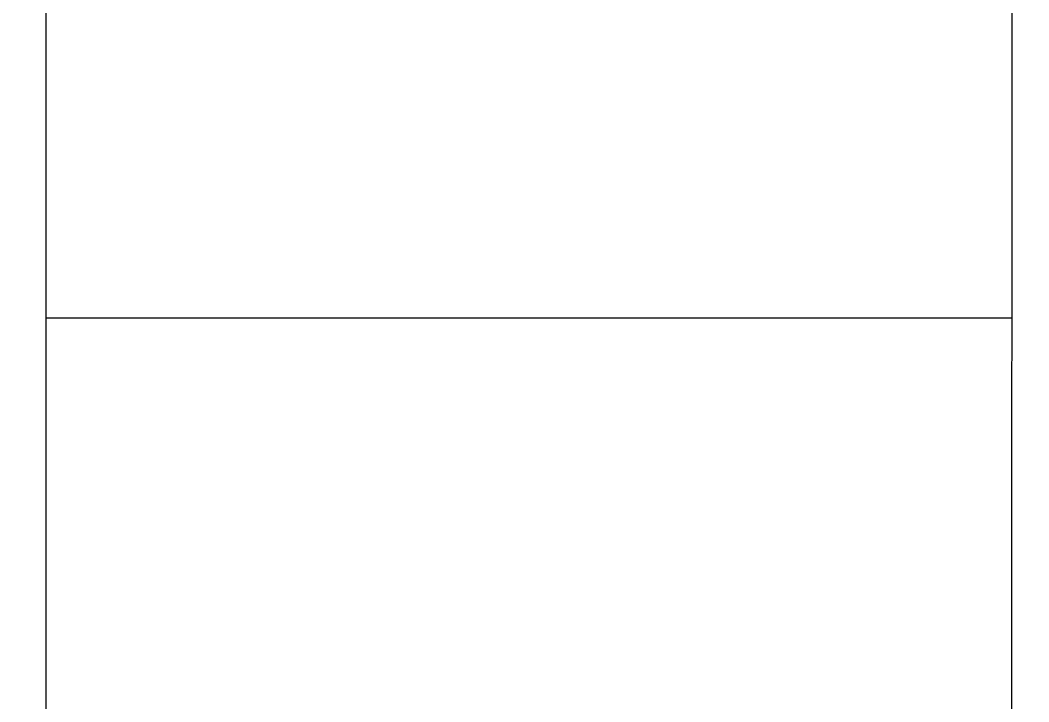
# Model space of a CAD drawing. Header units: inches. Extents: x -12418 to 57169, y -29325 to 19878.
# Drawn here: x 40172.39 to 40192.77, y -3247.72 to -3233.94 of the extents above; entities that cross this region are included whole.
import ezdxf
from ezdxf import colors
from ezdxf.entities.mleader import LeaderData, LeaderLine
from ezdxf.math import Vec2, Vec3

# ---------------------------------------------------------------- set-up
doc = ezdxf.new("R2010")
doc.units = ezdxf.units.IN
doc.header["$LTSCALE"] = 25
doc.header["$MEASUREMENT"] = 0
doc.linetypes.add('DASHDOT', pattern=[25.4, 12.7, -6.35, 0, -6.35])
doc.layers.get('0').update_dxf_attribs({"color": 8})
for name, color, linetype, lineweight in [('00-Ground Floor$0$LOADING', 253, 'Continuous', 5), ('00-Ground Floor$0$NEW Wall', 166, 'Continuous', 5), ('E-LITE-CLNG-CNDT', 6, 'DASHDOT', 35), ('E-LITE-TEXT', 6, 'Continuous', 25)]:
    doc.layers.add(name, color=color, linetype=linetype, lineweight=lineweight)
doc.styles.add('DC_Elc_Romans', font='elc_romans.shx', dxfattribs={"width": 0.7})

# ---------------------------------------------------------------- blocks, each defined once
blk = doc.blocks.new('*X462')
at = {"color": 0}
for p, q in [((5, 3), (5, 3)), ((5, 3), (5, 3)), ((5, 3), (5, 3)), ((5, 3), (5, 3)), ((5, 3), (5, 3)), ((5, 3), (5, 3)), ((5, 3), (5, 3)), ((5, 3), (5, 3)), ((5, 3), (5, 3)), ((5, 3), (5, 3)), ((5, 3), (5, 3)), ((5, 3), (5, 3)), ((5, 3), (5, 3)), ((5, 3), (5, 3)), ((5, 3), (5, 3)), ((5, 3), (5, 3)), ((5, 3), (5, 3)), ((5, 3), (5, 3)), ((5, 3), (5, 3)), ((5, 3), (5, 3)), ((5, 3), (5, 3)), ((5, 3), (5, 3)), ((5, 3), (5, 3)), ((5, 3), (5, 3)), ((5, 3), (5, 3)), ((5, 3), (5, 3)), ((5, 3), (5, 3)), ((5, 3), (5, 3)), ((5, 3), (5, 3)), ((5, 3), (5, 3)), ((5, 3), (5, 3)), ((5, 3), (5, 3)), ((5, 3), (5, 3)), ((5, 3), (5, 3)), ((5, 3), (5, 3)), ((5, 3), (5, 3)), ((5, 3), (5, 3)), ((5, 3), (5, 3)), ((5, 3), (5, 3)), ((5, 3), (5, 3)), ((5, 3), (5, 3)), ((5, 3), (5, 3)), ((5, 3), (5, 3)), ((5, 3), (5, 3)), ((5, 3), (5, 3)), ((5, 3), (5, 3)), ((5, 3), (5, 3)), ((5, 3), (5, 3)), ((5, 3), (5, 3)), ((5, 3), (5, 3)), ((5, 3), (5, 3)), ((5, 3), (5, 3)), ((5, 3), (5, 3)), ((5, 3), (5, 3)), ((5, 3), (5, 3)), ((5, 3), (5, 3)), ((5, 3), (5, 3)), ((5, 3), (5, 3)), ((5, 3), (5, 3)), ((5, 3), (5, 3)), ((5, 3), (5, 3)), ((5, 3), (5, 3)), ((5, 3), (5, 3)), ((5, 3), (5, 3)), ((5, 3), (5, 3)), ((5, 3), (5, 3)), ((6, 3), (5, 3)), ((5, 3), (5, 3)), ((6, 3), (5, 3)), ((5, 3), (5, 3)), ((6, 3), (5, 3)), ((5, 3), (5, 3)), ((6, 3), (5, 3)), ((5, 3), (5, 3)), ((5, 3), (5, 3)), ((5, 3), (5, 3)), ((5, 3), (5, 3)), ((5, 3), (5, 3)), ((5, 3), (5, 3)), ((5, 3), (5, 3)), ((5, 3), (5, 3)), ((5, 3), (5, 3)), ((5, 3), (5, 3)), ((5, 3), (5, 3)), ((5, 3), (5, 3)), ((5, 3), (5, 3)), ((5, 3), (5, 3)), ((5, 3), (5, 3)), ((5, 3), (5, 3)), ((5, 3), (5, 3)), ((5, 3), (5, 3)), ((5, 3), (5, 3)), ((5, 3), (5, 3)), ((5, 3), (5, 3)), ((5, 3), (5, 3)), ((5, 3), (5, 3)), ((6, 3), (6, 3)), ((6, 3), (6, 3)), ((6, 3), (6, 3)), ((6, 3), (6, 3)), ((6, 3), (6, 3)), ((6, 3), (6, 3)), ((6, 3), (6, 3)), ((6, 3), (6, 3)), ((6, 3), (6, 3)), ((6, 3), (6, 3)), ((6, 3), (6, 3)), ((6, 3), (6, 3)), ((6, 3), (6, 3)), ((6, 3), (6, 3)), ((6, 3), (6, 3)), ((6, 3), (6, 3)), ((6, 3), (6, 3)), ((6, 3), (6, 3)), ((6, 3), (6, 3)), ((6, 3), (6, 3)), ((6, 3), (6, 3)), ((6, 3), (6, 3)), ((6, 3), (6, 3)), ((6, 3), (6, 3)), ((6, 3), (6, 3)), ((6, 3), (6, 3)), ((6, 3), (6, 3)), ((6, 3), (6, 3)), ((6, 3), (6, 3)), ((6, 3), (6, 3)), ((6, 3), (6, 3)), ((6, 3), (6, 3)), ((6, 3), (6, 3)), ((6, 3), (6, 3)), ((6, 3), (6, 3)), ((6, 3), (6, 3)), ((6, 3), (6, 3)), ((6, 3), (6, 3)), ((6, 3), (6, 3)), ((6, 3), (6, 3)), ((6, 3), (6, 3)), ((6, 3), (6, 3)), ((6, 3), (6, 3)), ((6, 3), (6, 3)), ((6, 3), (6, 3)), ((6, 3), (6, 3)), ((6, 3), (6, 3)), ((6, 3), (6, 3)), ((6, 3), (6, 3)), ((6, 3), (6, 3)), ((6, 3), (6, 3)), ((6, 3), (6, 3)), ((6, 3), (6, 3)), ((6, 3), (6, 3)), ((6, 3), (6, 3)), ((6, 3), (6, 3)), ((6, 3), (6, 3)), ((6, 3), (6, 3)), ((6, 3), (6, 3)), ((6, 3), (6, 3)), ((6, 3), (6, 3)), ((6, 3), (6, 3)), ((6, 3), (6, 3)), ((6, 3), (6, 3)), ((6, 3), (6, 3)), ((6, 3), (6, 3)), ((6, 3), (6, 3)), ((6, 3), (6, 3)), ((6, 3), (6, 3)), ((6, 3), (6, 3)), ((6, 3), (6, 3)), ((6, 3), (6, 3)), ((6, 3), (6, 3)), ((6, 3), (6, 3)), ((6, 3), (6, 3)), ((6, 3), (6, 3)), ((6, 3), (6, 3)), ((6, 3), (6, 3)), ((6, 3), (6, 3)), ((6, 3), (6, 3)), ((6, 3), (6, 3)), ((6, 3), (6, 3)), ((6, 3), (6, 3)), ((6, 3), (6, 3)), ((6, 3), (6, 3)), ((6, 3), (6, 3)), ((6, 3), (6, 3)), ((6, 3), (6, 3)), ((6, 3), (6, 3)), ((6, 3), (6, 3)), ((6, 3), (6, 3)), ((6, 3), (6, 3)), ((6, 3), (6, 3)), ((6, 3), (6, 3)), ((6, 3), (6, 3)), ((6, 3), (6, 3)), ((6, 3), (6, 3)), ((6, 3), (6, 3)), ((6, 3), (6, 3)), ((6, 3), (6, 3)), ((6, 3), (6, 3)), ((6, 3), (6, 3)), ((6, 3), (6, 3)), ((6, 3), (6, 3)), ((6, 3), (6, 3)), ((6, 3), (6, 3)), ((6, 3), (6, 3)), ((6, 3), (6, 3)), ((6, 3), (6, 3)), ((6, 3), (6, 3)), ((6, 3), (6, 3)), ((6, 3), (6, 3)), ((6, 3), (6, 3)), ((6, 3), (6, 3)), ((6, 3), (6, 3)), ((6, 3), (6, 3)), ((6, 3), (6, 3)), ((6, 3), (6, 3)), ((6, 3), (6, 3)), ((6, 3), (6, 3)), ((6, 3), (6, 3)), ((6, 3), (6, 3)), ((6, 3), (6, 3)), ((6, 3), (6, 3)), ((6, 3), (6, 3)), ((6, 3), (6, 3)), ((6, 3), (6, 3)), ((6, 3), (6, 3)), ((6, 3), (6, 3)), ((6, 3), (6, 3)), ((6, 3), (6, 3)), ((6, 3), (6, 3)), ((6, 3), (6, 3)), ((6, 3), (6, 3)), ((6, 3), (6, 3)), ((6, 3), (6, 3)), ((6, 3), (6, 3)), ((6, 3), (6, 3)), ((6, 3), (6, 3)), ((6, 3), (6, 3)), ((6, 3), (6, 3)), ((6, 3), (6, 3)), ((6, 3), (6, 3)), ((6, 3), (6, 3)), ((6, 3), (6, 3)), ((6, 3), (6, 3)), ((6, 3), (6, 3)), ((6, 3), (6, 3)), ((6, 3), (6, 3)), ((6, 3), (6, 3)), ((6, 3), (6, 3)), ((6, 3), (6, 3)), ((6, 3), (6, 3)), ((6, 3), (6, 3)), ((6, 3), (6, 3)), ((6, 3), (6, 3)), ((6, 3), (6, 3)), ((6, 3), (6, 3)), ((6, 3), (6, 3)), ((6, 3), (6, 3)), ((6, 3), (6, 3)), ((6, 3), (6, 3)), ((6, 3), (6, 3)), ((6, 3), (6, 3)), ((6, 3), (6, 3)), ((6, 3), (6, 3)), ((6, 3), (6, 3)), ((6, 3), (6, 3)), ((6, 3), (6, 3)), ((6, 3), (6, 3)), ((6, 3), (6, 3)), ((6, 3), (6, 3)), ((6, 3), (6, 3)), ((6, 3), (6, 3)), ((6, 3), (6, 3)), ((6, 3), (6, 3)), ((6, 3), (6, 3)), ((6, 3), (6, 3)), ((6, 3), (6, 3)), ((6, 3), (6, 3)), ((6, 3), (6, 3)), ((6, 3), (6, 3)), ((6, 3), (6, 3)), ((6, 3), (6, 3)), ((6, 3), (6, 3)), ((6, 3), (6, 3)), ((6, 3), (6, 3)), ((6, 3), (6, 3)), ((6, 3), (6, 3)), ((6, 3), (6, 3)), ((6, 3), (6, 3)), ((6, 3), (6, 3)), ((6, 3), (6, 3)), ((6, 3), (6, 3)), ((6, 3), (6, 3)), ((6, 3), (6, 3)), ((6, 3), (6, 3)), ((6, 3), (6, 3)), ((6, 3), (6, 3)), ((6, 3), (6, 3)), ((6, 3), (6, 3)), ((6, 3), (6, 3)), ((6, 3), (6, 3)), ((6, 3), (6, 3)), ((6, 3), (5, 3)), ((6, 3), (5, 3)), ((6, 3), (5, 3)), ((6, 3), (5, 3)), ((6, 3), (5, 3)), ((6, 3), (6, 3)), ((6, 3), (6, 3)), ((6, 3), (6, 3)), ((6, 3), (6, 3)), ((6, 3), (6, 3)), ((6, 3), (6, 3)), ((6, 3), (6, 3)), ((6, 3), (6, 3)), ((6, 3), (6, 3)), ((6, 3), (6, 3)), ((6, 3), (6, 3)), ((6, 3), (6, 3)), ((6, 3), (6, 3)), ((6, 3), (6, 3)), ((6, 3), (6, 3)), ((6, 3), (6, 3)), ((6, 3), (6, 3)), ((6, 3), (6, 3)), ((6, 3), (6, 3)), ((6, 3), (6, 3)), ((6, 3), (6, 3)), ((6, 3), (6, 3)), ((6, 3), (6, 3)), ((6, 3), (6, 3)), ((6, 3), (6, 3)), ((6, 3), (6, 3)), ((6, 3), (6, 3)), ((6, 3), (6, 3)), ((6, 3), (6, 3)), ((6, 3), (6, 3)), ((6, 3), (6, 3)), ((6, 3), (6, 3)), ((6, 3), (6, 3)), ((6, 3), (6, 3)), ((6, 3), (6, 3)), ((6, 3), (6, 3)), ((6, 3), (6, 3)), ((6, 3), (6, 3)), ((6, 3), (6, 3)), ((6, 3), (6, 3)), ((6, 3), (6, 3)), ((6, 3), (6, 3)), ((6, 3), (6, 3)), ((6, 3), (6, 3)), ((6, 3), (6, 3)), ((6, 3), (6, 3)), ((6, 3), (6, 3)), ((6, 3), (6, 3)), ((6, 3), (6, 3)), ((6, 3), (6, 3)), ((6, 3), (6, 3)), ((6, 3), (6, 3)), ((6, 3), (6, 3)), ((6, 3), (6, 3)), ((6, 3), (6, 3)), ((6, 3), (6, 3)), ((6, 3), (6, 3)), ((6, 3), (6, 3)), ((6, 3), (6, 3)), ((6, 3), (6, 3)), ((6, 3), (6, 3)), ((6, 3), (6, 3)), ((6, 3), (6, 3)), ((6, 3), (6, 3)), ((6, 3), (6, 3)), ((6, 3), (6, 3)), ((6, 3), (6, 3)), ((6, 3), (6, 3)), ((6, 3), (6, 3)), ((6, 3), (6, 3)), ((6, 3), (6, 3)), ((6, 3), (6, 3)), ((6, 3), (6, 3)), ((6, 3), (6, 3)), ((6, 3), (6, 3)), ((6, 3), (6, 3)), ((6, 3), (6, 3)), ((6, 3), (6, 3)), ((6, 3), (6, 3)), ((6, 3), (6, 3)), ((6, 3), (6, 3)), ((6, 3), (6, 3)), ((6, 3), (6, 3)), ((6, 3), (6, 3)), ((6, 3), (6, 3)), ((6, 3), (6, 3)), ((6, 3), (6, 3)), ((6, 3), (6, 3)), ((6, 3), (6, 3)), ((6, 3), (6, 3)), ((6, 3), (6, 3)), ((6, 3), (6, 3)), ((6, 3), (6, 3)), ((6, 3), (6, 3)), ((6, 3), (6, 3)), ((6, 3), (6, 3)), ((6, 3), (6, 3)), ((6, 3), (6, 3)), ((6, 3), (6, 3)), ((6, 3), (6, 3)), ((6, 3), (6, 3)), ((6, 3), (6, 3)), ((6, 3), (6, 3)), ((6, 3), (6, 3)), ((6, 3), (6, 3)), ((6, 3), (6, 3)), ((6, 3), (6, 3)), ((6, 3), (6, 3)), ((6, 3), (6, 3)), ((6, 3), (6, 3)), ((6, 3), (6, 3)), ((6, 3), (6, 3)), ((6, 3), (6, 3)), ((6, 3), (6, 3)), ((6, 3), (6, 3)), ((6, 3), (6, 3)), ((6, 3), (6, 3)), ((6, 3), (6, 3)), ((6, 3), (6, 3)), ((6, 3), (6, 3)), ((6, 3), (6, 3)), ((6, 3), (6, 3)), ((6, 3), (6, 3)), ((6, 3), (6, 3)), ((6, 3), (6, 3)), ((6, 3), (6, 3)), ((6, 3), (6, 3)), ((6, 3), (6, 3)), ((6, 3), (6, 3)), ((6, 3), (6, 3)), ((6, 3), (6, 3)), ((6, 3), (6, 3)), ((6, 3), (6, 3)), ((6, 3), (6, 3)), ((6, 3), (6, 3)), ((6, 3), (6, 3)), ((6, 3), (6, 3)), ((6, 3), (6, 3)), ((6, 3), (6, 3)), ((6, 3), (6, 3)), ((6, 3), (6, 3)), ((6, 3), (6, 3)), ((6, 3), (6, 3)), ((6, 3), (6, 3)), ((6, 3), (6, 3)), ((6, 3), (6, 3)), ((6, 3), (6, 3)), ((6, 3), (6, 3)), ((6, 3), (6, 3)), ((6, 3), (6, 3)), ((6, 3), (6, 3)), ((6, 3), (6, 3)), ((6, 3), (6, 3)), ((6, 3), (6, 3)), ((6, 3), (6, 3)), ((6, 3), (6, 3)), ((6, 3), (6, 3)), ((6, 3), (6, 3)), ((6, 3), (6, 3)), ((6, 3), (6, 3)), ((6, 3), (6, 3)), ((6, 3), (6, 3)), ((6, 3), (6, 3)), ((6, 3), (6, 3)), ((6, 3), (6, 3)), ((6, 3), (6, 3)), ((6, 3), (6, 3)), ((6, 3), (6, 3)), ((6, 3), (6, 3)), ((6, 3), (6, 3)), ((6, 3), (6, 3)), ((6, 3), (6, 3)), ((6, 3), (6, 3)), ((6, 3), (6, 3)), ((6, 3), (6, 3)), ((6, 3), (6, 3)), ((6, 3), (6, 3)), ((6, 3), (6, 3)), ((6, 3), (6, 3)), ((6, 3), (6, 3)), ((6, 3), (6, 3)), ((6, 3), (6, 3)), ((6, 3), (6, 3)), ((6, 3), (6, 3)), ((6, 3), (6, 3)), ((6, 3), (6, 3)), ((6, 3), (6, 3)), ((6, 3), (6, 3)), ((6, 3), (6, 3)), ((6, 3), (6, 3)), ((6, 3), (6, 3)), ((6, 3), (6, 3)), ((6, 3), (6, 3)), ((6, 3), (6, 3)), ((6, 3), (6, 3)), ((6, 3), (6, 3)), ((6, 3), (6, 3)), ((6, 3), (6, 3)), ((6, 3), (6, 3)), ((6, 3), (6, 3)), ((6, 3), (6, 3)), ((6, 3), (6, 3)), ((6, 3), (6, 3)), ((6, 3), (6, 3)), ((6, 3), (6, 3)), ((6, 3), (6, 3)), ((6, 3), (6, 3)), ((6, 3), (6, 3)), ((6, 3), (6, 3)), ((6, 3), (6, 3)), ((6, 3), (6, 3)), ((6, 3), (6, 3)), ((6, 3), (6, 3)), ((6, 3), (6, 3)), ((6, 3), (6, 3)), ((6, 3), (6, 3)), ((6, 3), (6, 3)), ((6, 3), (6, 3)), ((6, 3), (6, 3)), ((6, 3), (6, 3)), ((6, 3), (6, 3)), ((6, 3), (6, 3)), ((6, 3), (6, 3)), ((6, 3), (6, 3)), ((6, 3), (6, 3)), ((6, 3), (6, 3)), ((6, 3), (6, 3)), ((6, 3), (6, 3)), ((6, 3), (6, 3)), ((6, 3), (6, 3)), ((6, 3), (6, 3)), ((6, 3), (6, 3)), ((6, 3), (6, 3)), ((6, 3), (6, 3)), ((6, 3), (6, 3)), ((6, 3), (6, 3)), ((6, 3), (6, 3)), ((6, 3), (6, 3)), ((6, 3), (6, 3)), ((6, 3), (6, 3)), ((6, 3), (6, 3)), ((6, 3), (6, 3)), ((6, 3), (6, 3)), ((6, 3), (6, 3)), ((6, 3), (6, 3)), ((6, 3), (6, 3)), ((6, 3), (6, 3)), ((6, 3), (6, 3)), ((6, 3), (6, 3)), ((6, 3), (6, 3)), ((6, 3), (6, 3)), ((6, 3), (6, 3)), ((6, 3), (6, 3)), ((6, 3), (6, 3)), ((6, 3), (6, 3)), ((6, 3), (6, 3)), ((6, 3), (6, 3)), ((6, 3), (6, 3)), ((6, 3), (6, 3)), ((6, 3), (6, 3)), ((6, 3), (6, 3)), ((6, 3), (6, 3)), ((6, 3), (6, 3)), ((6, 3), (6, 3)), ((6, 3), (6, 3)), ((6, 3), (6, 3)), ((6, 3), (6, 3)), ((6, 3), (6, 3)), ((6, 3), (6, 3)), ((6, 3), (6, 3)), ((6, 3), (6, 3)), ((6, 3), (6, 3)), ((6, 3), (6, 3)), ((6, 3), (6, 3)), ((6, 3), (6, 3)), ((6, 3), (6, 3)), ((6, 3), (6, 3)), ((6, 3), (6, 3)), ((6, 3), (6, 3)), ((6, 3), (6, 3)), ((6, 3), (6, 3)), ((6, 3), (6, 3)), ((6, 3), (6, 3)), ((6, 3), (6, 3)), ((6, 3), (6, 3)), ((6, 3), (6, 3)), ((6, 3), (6, 3)), ((6, 3), (6, 3)), ((6, 3), (6, 3)), ((6, 3), (6, 3)), ((6, 3), (6, 3)), ((6, 3), (6, 3)), ((6, 3), (6, 3)), ((6, 3), (6, 3)), ((6, 3), (6, 3)), ((6, 3), (6, 3)), ((6, 3), (6, 3)), ((6, 3), (6, 3)), ((6, 3), (6, 3)), ((6, 3), (6, 3)), ((6, 3), (6, 3)), ((6, 3), (6, 3)), ((6, 3), (6, 3)), ((6, 3), (6, 3)), ((6, 3), (6, 3)), ((6, 3), (6, 3)), ((6, 3), (6, 3)), ((6, 3), (6, 3)), ((6, 3), (6, 3)), ((6, 3), (6, 3)), ((6, 3), (6, 3)), ((6, 3), (6, 3)), ((6, 3), (6, 3)), ((6, 3), (6, 3)), ((6, 3), (6, 3)), ((6, 3), (6, 3)), ((6, 3), (6, 3))]:
    blk.add_line(p, q, dxfattribs=at)
blk = doc.blocks.new('*X463')
at = {"color": 0}
for p, q in [((13, 1), (13, 1)), ((13, 1), (13, 1)), ((13, 1), (13, 1)), ((13, 1), (13, 1)), ((13, 1), (13, 1)), ((13, 1), (13, 1)), ((13, 1), (13, 1)), ((13, 1), (13, 1)), ((13, 1), (13, 1)), ((13, 1), (13, 1)), ((13, 1), (13, 1)), ((13, 1), (13, 1)), ((13, 1), (13, 1)), ((13, 1), (13, 1)), ((13, 1), (13, 1)), ((13, 1), (14, 1)), ((13, 1), (14, 1)), ((13, 1), (14, 1)), ((13, 1), (13, 1)), ((13, 1), (13, 1)), ((13, 1), (13, 1)), ((13, 1), (13, 1)), ((13, 1), (13, 1)), ((13, 1), (13, 1)), ((13, 1), (13, 1)), ((13, 1), (13, 1)), ((13, 1), (13, 1)), ((13, 1), (13, 1)), ((13, 1), (13, 1)), ((13, 1), (13, 1)), ((13, 1), (13, 1)), ((13, 1), (13, 1)), ((13, 1), (13, 1)), ((13, 1), (13, 1)), ((13, 1), (13, 1)), ((13, 1), (13, 1)), ((13, 1), (13, 1)), ((13, 1), (13, 1)), ((13, 1), (13, 1)), ((13, 1), (13, 1)), ((13, 1), (13, 1)), ((13, 1), (13, 1)), ((13, 1), (13, 1)), ((13, 1), (13, 1)), ((13, 1), (13, 1)), ((13, 1), (13, 1)), ((13, 1), (13, 1)), ((13, 1), (13, 1)), ((13, 1), (13, 1)), ((13, 1), (13, 1)), ((13, 1), (13, 1)), ((13, 1), (13, 1)), ((13, 1), (13, 1)), ((13, 1), (13, 1)), ((13, 1), (13, 1)), ((13, 1), (13, 1)), ((13, 1), (13, 1)), ((13, 1), (13, 1)), ((13, 1), (13, 1)), ((13, 1), (13, 1)), ((13, 1), (13, 1)), ((13, 1), (13, 1)), ((13, 1), (13, 1)), ((13, 1), (13, 1)), ((13, 1), (13, 1)), ((13, 1), (13, 1)), ((13, 1), (13, 1)), ((13, 1), (13, 1)), ((13, 1), (13, 1)), ((13, 1), (13, 1)), ((13, 1), (13, 1)), ((13, 1), (13, 1)), ((13, 1), (13, 1)), ((13, 1), (13, 1)), ((13, 1), (13, 1)), ((13, 1), (13, 1)), ((13, 1), (13, 1)), ((13, 1), (13, 1)), ((13, 1), (13, 1)), ((13, 1), (13, 1)), ((13, 1), (13, 1)), ((13, 1), (13, 1)), ((13, 1), (13, 1)), ((13, 1), (13, 1)), ((13, 1), (13, 1)), ((13, 1), (13, 1)), ((13, 1), (13, 1)), ((13, 1), (13, 1)), ((13, 1), (13, 1)), ((13, 1), (13, 1)), ((13, 1), (13, 1)), ((13, 1), (13, 1)), ((13, 1), (13, 1)), ((13, 1), (13, 1)), ((13, 1), (13, 1)), ((13, 1), (13, 1)), ((13, 1), (13, 1)), ((13, 1), (13, 1)), ((13, 1), (13, 1)), ((13, 1), (13, 1)), ((13, 1), (13, 1)), ((13, 1), (13, 1)), ((13, 1), (13, 1)), ((13, 1), (13, 1)), ((13, 1), (13, 1)), ((13, 1), (13, 1)), ((13, 1), (13, 1)), ((13, 1), (13, 1)), ((13, 1), (13, 1)), ((13, 1), (13, 1)), ((13, 1), (13, 1)), ((13, 1), (13, 1)), ((13, 1), (13, 1)), ((13, 1), (13, 1)), ((13, 1), (13, 1)), ((13, 1), (13, 1)), ((13, 1), (13, 1)), ((13, 1), (13, 1)), ((13, 1), (13, 1)), ((13, 1), (13, 1)), ((13, 1), (13, 1)), ((13, 1), (13, 1)), ((13, 1), (13, 1)), ((13, 1), (14, 1)), ((13, 0), (13, 0)), ((13, 0), (13, 0)), ((13, 0), (13, 0)), ((13, 0), (13, 0)), ((13, 0), (13, 0)), ((13, 0), (13, 0)), ((13, 0), (13, 0)), ((13, 0), (13, 0)), ((13, 0), (13, 0)), ((13, 0), (13, 0)), ((13, 0), (13, 0)), ((13, 0), (13, 0)), ((13, 0), (13, 0)), ((13, 0), (13, 0)), ((13, 0), (13, 0)), ((13, 0), (13, 0)), ((13, 0), (13, 0)), ((13, 0), (13, 0)), ((13, 0), (13, 0)), ((13, 0), (13, 0)), ((13, 0), (13, 0)), ((13, 0), (13, 0)), ((13, 0), (13, 0)), ((13, 0), (13, 0)), ((13, 0), (13, 0)), ((13, 0), (13, 0)), ((13, 0), (13, 0)), ((13, 0), (13, 0)), ((13, 0), (13, 0)), ((13, 0), (13, 0)), ((13, 0), (13, 0)), ((13, 0), (13, 0)), ((13, 0), (13, 0)), ((13, 0), (13, 0)), ((13, 0), (13, 0)), ((13, 0), (13, 0)), ((13, 0), (13, 0)), ((13, 0), (13, 0)), ((13, 0), (13, 0)), ((13, 0), (13, 0)), ((13, 0), (13, 0)), ((13, 0), (13, 0)), ((13, 0), (13, 0)), ((13, 0), (13, 0)), ((13, 0), (13, 0)), ((13, 0), (13, 0)), ((13, 0), (13, 0)), ((13, 0), (13, 0)), ((13, 0), (14, 0)), ((13, 0), (14, 0)), ((13, 0), (13, 0)), ((13, 0), (14, 0)), ((14, 1), (14, 1)), ((14, 1), (14, 1)), ((14, 1), (14, 1)), ((14, 1), (14, 1)), ((14, 1), (14, 1)), ((14, 1), (14, 1)), ((14, 1), (14, 1)), ((14, 1), (14, 1)), ((14, 1), (14, 1)), ((14, 1), (14, 1)), ((14, 1), (14, 1)), ((14, 1), (14, 1)), ((14, 1), (14, 1)), ((14, 1), (14, 1)), ((14, 1), (14, 1)), ((14, 1), (14, 1)), ((14, 1), (14, 1)), ((14, 1), (14, 1)), ((14, 1), (14, 1)), ((14, 1), (14, 1)), ((14, 1), (14, 1)), ((14, 1), (14, 1)), ((14, 1), (14, 1)), ((14, 1), (14, 1)), ((14, 1), (14, 1)), ((14, 1), (14, 1)), ((14, 1), (14, 1)), ((14, 1), (14, 1)), ((14, 1), (14, 1)), ((14, 1), (14, 1)), ((14, 1), (14, 1)), ((14, 1), (14, 1)), ((14, 1), (14, 1)), ((14, 1), (14, 1)), ((14, 1), (14, 1)), ((14, 1), (14, 1)), ((14, 1), (14, 1)), ((14, 1), (14, 1)), ((14, 1), (14, 1)), ((14, 1), (14, 1)), ((14, 1), (14, 1)), ((14, 1), (14, 1)), ((14, 1), (14, 1)), ((14, 1), (14, 1)), ((14, 1), (14, 1)), ((14, 1), (14, 1)), ((14, 1), (14, 1)), ((14, 1), (14, 1)), ((14, 1), (14, 1)), ((14, 1), (14, 1)), ((14, 1), (14, 1)), ((14, 1), (14, 1)), ((14, 1), (14, 1)), ((14, 1), (14, 1)), ((14, 1), (14, 1)), ((14, 1), (14, 1)), ((14, 1), (14, 1)), ((14, 1), (14, 1)), ((14, 1), (14, 1)), ((14, 1), (14, 1)), ((14, 1), (14, 1)), ((14, 1), (14, 1)), ((14, 1), (14, 1)), ((14, 1), (14, 1)), ((14, 1), (14, 1)), ((14, 1), (14, 1)), ((14, 1), (14, 1)), ((14, 1), (14, 1)), ((14, 1), (14, 1)), ((14, 1), (14, 1)), ((14, 1), (14, 1)), ((14, 1), (14, 1)), ((14, 1), (14, 1)), ((14, 1), (14, 1)), ((14, 1), (14, 1)), ((14, 1), (14, 1)), ((14, 1), (14, 1)), ((14, 1), (14, 1)), ((14, 1), (14, 1)), ((14, 1), (14, 1)), ((14, 1), (14, 1)), ((14, 1), (14, 1)), ((14, 1), (14, 1)), ((14, 1), (14, 1)), ((14, 1), (14, 1)), ((14, 1), (14, 1)), ((14, 1), (14, 1)), ((14, 1), (14, 1)), ((14, 1), (14, 1)), ((14, 1), (14, 1)), ((14, 1), (14, 1)), ((14, 1), (14, 1)), ((14, 1), (14, 1)), ((14, 1), (14, 1)), ((14, 0), (14, 0)), ((14, 0), (14, 0)), ((14, 0), (14, 0)), ((14, 0), (14, 0)), ((14, 0), (14, 0)), ((14, 0), (14, 0)), ((14, 0), (14, 0)), ((14, 0), (14, 0)), ((14, 0), (14, 0)), ((14, 0), (14, 0)), ((14, 0), (14, 0)), ((14, 0), (14, 0)), ((14, 0), (14, 0)), ((14, 0), (14, 0)), ((14, 0), (14, 0)), ((14, 0), (14, 0)), ((14, 0), (14, 0)), ((14, 0), (14, 0)), ((14, 0), (14, 0)), ((14, 0), (14, 0)), ((14, 0), (14, 0)), ((14, 0), (14, 0)), ((14, 0), (14, 0)), ((14, 0), (14, 0)), ((14, 0), (14, 0)), ((14, 0), (14, 0)), ((14, 0), (14, 0)), ((14, 0), (14, 0)), ((14, 0), (14, 0)), ((14, 0), (14, 0)), ((14, 0), (14, 0)), ((14, 0), (14, 0)), ((14, 0), (14, 0)), ((14, 0), (14, 0)), ((14, 0), (14, 0)), ((14, 0), (14, 0)), ((14, 0), (14, 0)), ((14, 0), (14, 0)), ((14, 0), (14, 0)), ((14, 0), (14, 0)), ((14, 0), (14, 0)), ((14, 0), (14, 0)), ((14, 0), (14, 0)), ((14, 0), (14, 0)), ((14, 0), (14, 0)), ((14, 0), (14, 0)), ((14, 0), (14, 0)), ((14, 0), (14, 0)), ((13, 0), (13, 0)), ((13, 0), (14, 0)), ((13, 0), (13, 0)), ((13, 0), (14, 0)), ((13, 0), (13, 0)), ((13, 0), (14, 0)), ((13, 0), (13, 0)), ((13, 0), (13, 0)), ((13, 0), (13, 0)), ((13, 0), (13, 0)), ((13, 0), (14, 0)), ((13, 0), (13, 0)), ((13, 0), (14, 0)), ((13, 0), (13, 0)), ((13, 0), (14, 0)), ((13, 0), (13, 0)), ((13, 0), (14, 0)), ((13, 0), (13, 0)), ((13, 0), (14, 0)), ((13, 0), (13, 0)), ((13, 0), (14, 0)), ((13, 0), (13, 0)), ((13, 0), (14, 0)), ((13, 0), (13, 0)), ((13, 0), (13, 0)), ((13, 0), (13, 0)), ((13, 0), (14, 0)), ((13, 0), (13, 0)), ((13, 0), (14, 0)), ((13, 0), (13, 0)), ((13, 0), (14, 0)), ((13, 0), (13, 0)), ((13, 0), (14, 0)), ((13, 0), (13, 0)), ((13, 0), (13, 0)), ((13, 0), (13, 0)), ((13, 0), (13, 0)), ((13, 0), (13, 0)), ((13, 0), (13, 0)), ((13, 0), (13, 0)), ((13, 0), (13, 0)), ((13, 0), (13, 0)), ((13, 0), (13, 0)), ((13, 0), (13, 0)), ((13, 0), (13, 0)), ((13, 0), (13, 0)), ((13, 0), (13, 0)), ((13, 0), (13, 0)), ((13, 0), (13, 0)), ((13, 0), (13, 0)), ((13, 0), (13, 0)), ((13, 0), (13, 0)), ((13, 0), (13, 0)), ((13, 0), (13, 0)), ((13, 0), (13, 0)), ((13, 0), (13, 0)), ((13, 0), (13, 0)), ((13, 0), (13, 0)), ((13, 0), (13, 0)), ((13, 0), (13, 0)), ((13, 0), (13, 0)), ((13, 0), (13, 0)), ((13, 0), (13, 0)), ((13, 0), (13, 0)), ((13, -1), (13, -1)), ((13, -1), (13, -1)), ((13, -1), (13, -1)), ((13, -1), (13, -1)), ((13, -1), (13, -1)), ((13, -1), (14, -1)), ((13, -1), (13, -1)), ((14, 0), (14, 0)), ((14, 0), (14, 0)), ((14, 0), (14, 0)), ((14, 0), (14, 0)), ((14, 0), (14, 0)), ((14, 0), (14, 0)), ((14, 0), (14, 0)), ((14, 0), (14, 0)), ((14, 0), (14, 0)), ((14, 0), (14, 0)), ((14, 0), (14, 0)), ((14, 0), (14, 0)), ((14, 0), (14, 0)), ((14, 0), (14, 0)), ((14, 0), (14, 0)), ((13, 0), (14, 0)), ((14, 0), (14, 0)), ((14, 0), (14, 0)), ((14, 0), (14, 0)), ((14, 0), (14, 0)), ((14, 0), (14, 0)), ((14, 0), (14, 0)), ((14, 0), (14, 0)), ((14, 0), (14, 0)), ((14, 0), (14, 0)), ((14, 0), (14, 0)), ((14, 0), (14, 0)), ((14, 0), (14, 0)), ((14, 0), (14, 0)), ((14, 0), (14, 0)), ((14, 0), (14, 0)), ((14, 0), (14, 0)), ((14, 0), (14, 0)), ((14, 0), (14, 0)), ((14, 0), (14, 0)), ((14, 0), (14, 0)), ((14, 0), (14, 0)), ((14, 0), (14, 0)), ((14, 0), (14, 0)), ((14, 0), (14, 0)), ((14, 0), (14, 0)), ((14, 0), (14, 0)), ((14, 0), (14, 0)), ((14, 0), (14, 0)), ((14, 0), (14, 0)), ((14, 0), (14, 0)), ((14, 0), (14, 0)), ((14, 0), (14, 0)), ((14, 0), (14, 0)), ((14, 0), (14, 0)), ((14, -1), (14, -1)), ((14, -1), (14, -1)), ((14, -1), (14, -1)), ((14, -1), (14, -1)), ((14, -1), (14, -1))]:
    blk.add_line(p, q, dxfattribs=at)
blk = doc.blocks.new('00-Ground Floor$0$GF21018-P')
at = {"color": 0}
for p, q in [((0.220494, 0.475631), (0.220494, 0.067498)), ((0.240011, 0.322592), (0.240011, 0.140001)), ((0.220494, 0.293723), (0.240011, 0.293723))]:
    blk.add_line(p, q, dxfattribs=at)
for points in [[(0.240011, 0.293723), (0.240011, 0.293723), (0.240011, 0.293723), (0.240011, 0.293723), (0.240011, 0.293723), (0.240011, 0.293723), (0.240011, 0.293723), (0.240011, 0.293723), (0.240011, 0.293723), (0.240011, 0.293723), (0.240011, 0.293723), (0.240011, 0.293723), (0.240011, 0.293723), (0.240011, 0.293723), (0.240011, 0.293723), (0.240011, 0.293723), (0.240011, 0.293723), (0.240011, 0.293723), (0.240011, 0.293723), (0.240011, 0.293723), (0.240011, 0.293723), (0.240011, 0.293723), (0.240011, 0.293723), (0.240011, 0.293723), (0.240011, 0.293723), (0.240011, 0.293723), (0.240011, 0.293723), (0.240011, 0.293723), (0.240011, 0.293723), (0.240011, 0.293723), (0.240011, 0.293723), (0.240011, 0.293723), (0.240011, 0.293723), (0.240011, 0.293723), (0.240011, 0.293723), (0.240011, 0.293723), (0.240011, 0.293723), (0.240011, 0.293723), (0.240011, 0.293723), (0.240011, 0.293723), (0.240011, 0.293723), (0.240011, 0.293723), (0.240011, 0.293723), (0.240011, 0.293723), (0.240011, 0.293723), (0.240011, 0.293723), (0.240011, 0.293723), (0.240011, 0.293723), (0.240011, 0.293723), (0.240011, 0.293723), (0.240011, 0.293723), (0.240011, 0.293723), (0.240011, 0.293723), (0.240011, 0.293723), (0.240011, 0.293723), (0.240011, 0.293723), (0.240011, 0.293723), (0.240011, 0.293723), (0.240011, 0.293723), (0.240011, 0.293723), (0.240011, 0.293723), (0.240011, 0.293723), (0.240011, 0.293723), (0.240011, 0.293723), (0.240011, 0.293723), (0.240011, 0.293723), (0.240011, 0.293723), (0.240011, 0.293723), (0.240011, 0.293723), (0.240011, 0.293723), (0.240011, 0.293723), (0.240011, 0.293723), (0.240011, 0.293723), (0.240011, 0.293723), (0.240011, 0.293723), (0.240011, 0.293723), (0.240011, 0.293723), (0.240011, 0.293723), (0.240011, 0.293723), (0.240011, 0.293723), (0.240011, 0.293723), (0.240011, 0.293723), (0.240011, 0.293723), (0.240011, 0.293723), (0.240011, 0.293723), (0.240011, 0.293723), (0.240011, 0.293723), (0.240011, 0.293723), (0.240011, 0.293723), (0.240011, 0.293723), (0.240011, 0.293723), (0.240011, 0.293723), (0.240011, 0.293723), (0.240011, 0.293723), (0.240011, 0.293723), (0.240011, 0.293723), (0.240011, 0.293723), (0.240011, 0.293723), (0.240011, 0.293723), (0.240011, 0.293723), (0.240011, 0.293723), (0.240011, 0.293723), (0.240011, 0.293723), (0.240011, 0.293723), (0.240011, 0.293723), (0.240011, 0.293723), (0.240011, 0.293723), (0.240011, 0.293723), (0.240011, 0.293723), (0.240011, 0.293723), (0.240011, 0.293723), (0.240011, 0.293723), (0.240011, 0.293723), (0.240011, 0.293723), (0.240011, 0.293723), (0.240011, 0.293723), (0.240011, 0.293723), (0.240011, 0.293723), (0.240011, 0.293723), (0.240011, 0.293723), (0.240011, 0.293723), (0.240011, 0.293723), (0.240011, 0.293723), (0.240011, 0.293723), (0.240011, 0.293723), (0.240011, 0.293723), (0.240011, 0.293723), (0.240011, 0.293723), (0.240011, 0.293723), (0.240011, 0.293723), (0.240011, 0.293723), (0.240011, 0.293723), (0.240011, 0.293723), (0.240011, 0.293723), (0.240011, 0.293723), (0.240011, 0.293723), (0.240011, 0.293723), (0.240011, 0.293723), (0.240011, 0.293723), (0.240011, 0.293723), (0.240011, 0.293723), (0.240011, 0.293723), (0.240011, 0.293723), (0.240011, 0.293723), (0.240011, 0.293723), (0.240011, 0.293723), (0.240011, 0.293723), (0.240011, 0.293723), (0.240011, 0.293723), (0.240011, 0.293723), (0.240011, 0.293723), (0.240011, 0.293723), (0.240011, 0.293723), (0.240011, 0.293723), (0.240011, 0.293723), (0.240011, 0.293723), (0.240011, 0.293723), (0.240011, 0.293723), (0.240011, 0.293723), (0.240011, 0.293723), (0.240011, 0.293723), (0.240011, 0.293723), (0.240011, 0.293723), (0.240011, 0.293723), (0.240011, 0.293723), (0.240011, 0.293723), (0.240011, 0.293723), (0.240011, 0.293723), (0.240011, 0.293723), (0.240011, 0.293723), (0.240011, 0.293723), (0.240011, 0.293723), (0.240011, 0.293723), (0.240011, 0.293723), (0.240011, 0.293723), (0.240011, 0.293723), (0.240011, 0.293723), (0.240011, 0.293723), (0.240011, 0.293723), (0.240011, 0.293723), (0.240011, 0.293723), (0.240011, 0.293723), (0.240011, 0.293723), (0.240011, 0.293723), (0.240011, 0.293723), (0.240011, 0.293723), (0.240011, 0.293723), (0.240011, 0.293723), (0.240011, 0.293723), (0.240011, 0.293723), (0.240011, 0.293723), (0.240011, 0.293723), (0.240011, 0.293723), (0.240011, 0.293723), (0.240011, 0.293723), (0.240011, 0.293723), (0.240011, 0.293723), (0.240011, 0.293723), (0.240011, 0.293723), (0.240011, 0.293723), (0.240011, 0.293723), (0.240011, 0.293723), (0.240011, 0.293723), (0.240011, 0.293723), (0.240011, 0.293723), (0.240011, 0.293723), (0.240011, 0.293723), (0.240011, 0.293723), (0.240011, 0.293723), (0.240011, 0.293723), (0.240011, 0.293723), (0.240011, 0.293723), (0.240011, 0.293723), (0.240011, 0.293723), (0.240011, 0.293723), (0.240011, 0.293723), (0.240011, 0.293723), (0.240011, 0.293723), (0.240011, 0.293723), (0.240011, 0.293723), (0.240011, 0.293723), (0.240011, 0.293723), (0.240011, 0.293723), (0.240011, 0.293723), (0.240011, 0.293723), (0.240011, 0.293723), (0.240011, 0.293723), (0.240011, 0.293723), (0.240011, 0.293723), (0.240011, 0.293723), (0.240011, 0.293723), (0.240011, 0.293723), (0.240011, 0.293723), (0.240011, 0.293723), (0.240011, 0.293723), (0.240011, 0.293723), (0.240011, 0.293723), (0.240011, 0.293723), (0.240011, 0.293723), (0.240011, 0.293723), (0.240011, 0.293723), (0.240011, 0.293723), (0.240011, 0.293723), (0.240011, 0.293723), (0.240011, 0.293723), (0.240011, 0.293723), (0.240011, 0.293723), (0.240011, 0.293723), (0.240011, 0.293723), (0.240011, 0.293723), (0.240011, 0.293723), (0.240011, 0.293723), (0.240011, 0.293723), (0.240011, 0.293723), (0.240011, 0.293723), (0.240011, 0.293723), (0.240011, 0.293723), (0.240011, 0.293723), (0.240011, 0.293723), (0.240011, 0.293723), (0.240011, 0.293723), (0.240011, 0.293723), (0.240011, 0.293723), (0.240011, 0.293723), (0.240011, 0.293723), (0.240011, 0.293723), (0.240011, 0.293723), (0.240011, 0.293723), (0.240011, 0.293723), (0.240011, 0.293723), (0.240011, 0.293723), (0.240011, 0.293723), (0.240011, 0.293723), (0.240011, 0.293723), (0.240011, 0.293723), (0.240011, 0.293723), (0.240011, 0.293723)], [(0.240011, 0.293723), (0.240011, 0.293723), (0.240011, 0.293723), (0.240011, 0.293723), (0.240011, 0.293723), (0.240011, 0.293723), (0.240011, 0.293723), (0.240011, 0.293723), (0.240011, 0.293723), (0.240011, 0.293723), (0.240011, 0.293723), (0.240011, 0.293723), (0.240011, 0.293723), (0.240011, 0.293723), (0.240011, 0.293723), (0.240011, 0.293723), (0.240011, 0.293723), (0.240011, 0.293723), (0.240011, 0.293723), (0.240011, 0.293723), (0.240011, 0.293723), (0.240011, 0.293723), (0.240011, 0.293723), (0.240011, 0.293723), (0.240011, 0.293723), (0.240011, 0.293723), (0.240011, 0.293723), (0.240011, 0.293723), (0.240011, 0.293723), (0.240011, 0.293723), (0.240011, 0.293723), (0.240011, 0.293723), (0.240011, 0.293723), (0.240011, 0.293723), (0.240011, 0.293723), (0.240011, 0.293723), (0.240011, 0.293723), (0.240011, 0.293723), (0.240011, 0.293723), (0.240011, 0.293723), (0.240011, 0.293723), (0.240011, 0.293723), (0.240011, 0.293723), (0.240011, 0.293723), (0.240011, 0.293723), (0.240011, 0.293723), (0.240011, 0.293723), (0.240011, 0.293723), (0.240011, 0.293723), (0.240011, 0.293723), (0.240011, 0.293723), (0.240011, 0.293723), (0.240011, 0.293723), (0.240011, 0.293723), (0.240011, 0.293723), (0.240011, 0.293723), (0.240011, 0.293723), (0.240011, 0.293723), (0.240011, 0.293723), (0.240011, 0.293723), (0.240011, 0.293723), (0.240011, 0.293723), (0.240011, 0.293723), (0.240011, 0.293723), (0.240011, 0.293723), (0.240011, 0.293723), (0.240011, 0.293723), (0.240011, 0.293723), (0.240011, 0.293723), (0.240011, 0.293723), (0.240011, 0.293723), (0.240011, 0.293723), (0.240011, 0.293723), (0.240011, 0.293723), (0.240011, 0.293723), (0.240011, 0.293723), (0.240011, 0.293723), (0.240011, 0.293723), (0.240011, 0.293723), (0.240011, 0.293723), (0.240011, 0.293723), (0.240011, 0.293723), (0.240011, 0.293723), (0.240011, 0.293723), (0.240011, 0.293723), (0.240011, 0.293723), (0.240011, 0.293723), (0.240011, 0.293723), (0.240011, 0.293723), (0.240011, 0.293723), (0.240011, 0.293723), (0.240011, 0.293723), (0.240011, 0.293723), (0.240011, 0.293723), (0.240011, 0.293723), (0.240011, 0.293723), (0.240011, 0.293723), (0.240011, 0.293723), (0.240011, 0.293723), (0.240011, 0.293723), (0.240011, 0.293723), (0.240011, 0.293723), (0.240011, 0.293723), (0.240011, 0.293723), (0.240011, 0.293723), (0.240011, 0.293723), (0.240011, 0.293723), (0.240011, 0.293723), (0.240011, 0.293723), (0.240011, 0.293723), (0.240011, 0.293723), (0.240011, 0.293723), (0.240011, 0.293723), (0.240011, 0.293723), (0.240011, 0.293723), (0.240011, 0.293723), (0.240011, 0.293723), (0.240011, 0.293723), (0.240011, 0.293723), (0.240011, 0.293723), (0.240011, 0.293723), (0.240011, 0.293723), (0.240011, 0.293723), (0.240011, 0.293723), (0.240011, 0.293723), (0.240011, 0.293723), (0.240011, 0.293723), (0.240011, 0.293723), (0.240011, 0.293723), (0.240011, 0.293723), (0.240011, 0.293723), (0.240011, 0.293723), (0.240011, 0.293723), (0.240011, 0.293723), (0.240011, 0.293723), (0.240011, 0.293723), (0.240011, 0.293723), (0.240011, 0.293723), (0.240011, 0.293723), (0.240011, 0.293723), (0.240011, 0.293723), (0.240011, 0.293723), (0.240011, 0.293723), (0.240011, 0.293723), (0.240011, 0.293723), (0.240011, 0.293723), (0.240011, 0.293723), (0.240011, 0.293723), (0.240011, 0.293723), (0.240011, 0.293723), (0.240011, 0.293723), (0.240011, 0.293723), (0.240011, 0.293723), (0.240011, 0.293723), (0.240011, 0.293723), (0.240011, 0.293723), (0.240011, 0.293723), (0.240011, 0.293723), (0.240011, 0.293723), (0.240011, 0.293723), (0.240011, 0.293723), (0.240011, 0.293723), (0.240011, 0.293723), (0.240011, 0.293723), (0.240011, 0.293723), (0.240011, 0.293723), (0.240011, 0.293723), (0.240011, 0.293723), (0.240011, 0.293723), (0.240011, 0.293723), (0.240011, 0.293723), (0.240011, 0.293723), (0.240011, 0.293723), (0.240011, 0.293723), (0.240011, 0.293723), (0.240011, 0.293723), (0.240011, 0.293723), (0.240011, 0.293723), (0.240011, 0.293723), (0.240011, 0.293723), (0.240011, 0.293723), (0.240011, 0.293723), (0.240011, 0.293723), (0.240011, 0.293723), (0.240011, 0.293723), (0.240011, 0.293723), (0.240011, 0.293723), (0.240011, 0.293723), (0.240011, 0.293723), (0.240011, 0.293723), (0.240011, 0.293723), (0.240011, 0.293723), (0.240011, 0.293723), (0.240011, 0.293723), (0.240011, 0.293723), (0.240011, 0.293723), (0.240011, 0.293723), (0.240011, 0.293723), (0.240011, 0.293723), (0.240011, 0.293723), (0.240011, 0.293723), (0.240011, 0.293723), (0.240011, 0.293723), (0.240011, 0.293723), (0.240011, 0.293723), (0.240011, 0.293723), (0.240011, 0.293723), (0.240011, 0.293723), (0.240011, 0.293723), (0.240011, 0.293723), (0.240011, 0.293723), (0.240011, 0.293723), (0.240011, 0.293723), (0.240011, 0.293723), (0.240011, 0.293723), (0.240011, 0.293723), (0.240011, 0.293723), (0.240011, 0.293723), (0.240011, 0.293723)], [(0.240011, 0.293723), (0.240011, 0.293723), (0.240011, 0.293723), (0.240011, 0.293723), (0.240011, 0.293723), (0.240011, 0.293723), (0.240011, 0.293723), (0.240011, 0.293723), (0.240011, 0.293723), (0.240011, 0.293723), (0.240011, 0.293723), (0.240011, 0.293723), (0.240011, 0.293723), (0.240011, 0.293723), (0.240011, 0.293723), (0.240011, 0.293723), (0.240011, 0.293723), (0.240011, 0.293723), (0.240011, 0.293723), (0.240011, 0.293723), (0.240011, 0.293723), (0.240011, 0.293723), (0.240011, 0.293723), (0.240011, 0.293723), (0.240011, 0.293723), (0.240011, 0.293723), (0.240011, 0.293723), (0.240011, 0.293723), (0.240011, 0.293723), (0.240011, 0.293723), (0.240011, 0.293723), (0.240011, 0.293723), (0.240011, 0.293723), (0.240011, 0.293723), (0.240011, 0.293723), (0.240011, 0.293723), (0.240011, 0.293723), (0.240011, 0.293723), (0.240011, 0.293723), (0.240011, 0.293723), (0.240011, 0.293723), (0.240011, 0.293723), (0.240011, 0.293723), (0.240011, 0.293723), (0.240011, 0.293723), (0.240011, 0.293723), (0.240011, 0.293723), (0.240011, 0.293723), (0.240011, 0.293723), (0.240011, 0.293723), (0.240011, 0.293723), (0.240011, 0.293723), (0.240011, 0.293723), (0.240011, 0.293723), (0.240011, 0.293723), (0.240011, 0.293723), (0.240011, 0.293723), (0.240011, 0.293723), (0.240011, 0.293723), (0.240011, 0.293723), (0.240011, 0.293723), (0.240011, 0.293723), (0.240011, 0.293723), (0.240011, 0.293723), (0.240011, 0.293723), (0.240011, 0.293723), (0.240011, 0.293723), (0.240011, 0.293723), (0.240011, 0.293723), (0.240011, 0.293723), (0.240011, 0.293723), (0.240011, 0.293723), (0.240011, 0.293723), (0.240011, 0.293723), (0.240011, 0.293723), (0.240011, 0.293723), (0.240011, 0.293723), (0.240011, 0.293723), (0.240011, 0.293723), (0.240011, 0.293723), (0.240011, 0.293723), (0.240011, 0.293723), (0.240011, 0.293723), (0.240011, 0.293723), (0.240011, 0.293723), (0.240011, 0.293723), (0.240011, 0.293723), (0.240011, 0.293723), (0.240011, 0.293723), (0.240011, 0.293723), (0.240011, 0.293723), (0.240011, 0.293723), (0.240011, 0.293723), (0.240011, 0.293723), (0.240011, 0.293723), (0.240011, 0.293723), (0.240011, 0.293723), (0.240011, 0.293723), (0.240011, 0.293723), (0.240011, 0.293723), (0.240011, 0.293723), (0.240011, 0.293723), (0.240011, 0.293723), (0.240011, 0.293723), (0.240011, 0.293723), (0.240011, 0.293723), (0.240011, 0.293723), (0.240011, 0.293723), (0.240011, 0.293723), (0.240011, 0.293723), (0.240011, 0.293723), (0.240011, 0.293723), (0.240011, 0.293723), (0.240011, 0.293723), (0.240011, 0.293723), (0.240011, 0.293723), (0.240011, 0.293723), (0.240011, 0.293723), (0.240011, 0.293723), (0.240011, 0.293723), (0.240011, 0.293723), (0.240011, 0.293723), (0.240011, 0.293723), (0.240011, 0.293723), (0.240011, 0.293723), (0.240011, 0.293723), (0.240011, 0.293723), (0.240011, 0.293723), (0.240011, 0.293723), (0.240011, 0.293723), (0.240011, 0.293723), (0.240011, 0.293723), (0.240011, 0.293723), (0.240011, 0.293723), (0.240011, 0.293723), (0.240011, 0.293723), (0.240011, 0.293723), (0.240011, 0.293723), (0.240011, 0.293723), (0.240011, 0.293723), (0.240011, 0.293723), (0.240011, 0.293723), (0.240011, 0.293723), (0.240011, 0.293723), (0.240011, 0.293723), (0.240011, 0.293723), (0.240011, 0.293723), (0.240011, 0.293723), (0.240011, 0.293723), (0.240011, 0.293723), (0.240011, 0.293723), (0.240011, 0.293723), (0.240011, 0.293723), (0.240011, 0.293723), (0.240011, 0.293723), (0.240011, 0.293723), (0.240011, 0.293723), (0.240011, 0.293723), (0.240011, 0.293723), (0.240011, 0.293723), (0.240011, 0.293723), (0.240011, 0.293723), (0.240011, 0.293723), (0.240011, 0.293723), (0.240011, 0.293723), (0.240011, 0.293723), (0.240011, 0.293723), (0.240011, 0.293723), (0.240011, 0.293723), (0.240011, 0.293723), (0.240011, 0.293723), (0.240011, 0.293723), (0.240011, 0.293723), (0.240011, 0.293723), (0.240011, 0.293723), (0.240011, 0.293723), (0.240011, 0.293723), (0.240011, 0.293723), (0.240011, 0.293723), (0.240011, 0.293723), (0.240011, 0.293723), (0.240011, 0.293723), (0.240011, 0.293723), (0.240011, 0.293723), (0.240011, 0.293723), (0.240011, 0.293723), (0.240011, 0.293723), (0.240011, 0.293723), (0.240011, 0.293723), (0.240011, 0.293723), (0.240011, 0.293723), (0.240011, 0.293723), (0.240011, 0.293723), (0.240011, 0.293723), (0.240011, 0.293723), (0.240011, 0.293723), (0.240011, 0.293723), (0.240011, 0.293723), (0.240011, 0.293723), (0.240011, 0.293723), (0.240011, 0.293723), (0.240011, 0.293723), (0.240011, 0.293723), (0.240011, 0.293723), (0.240011, 0.293723), (0.240011, 0.293723), (0.240011, 0.293723), (0.240011, 0.293723), (0.240011, 0.293723), (0.240011, 0.293723), (0.240011, 0.293723), (0.240011, 0.293723), (0.240011, 0.293723), (0.240011, 0.293723)]]:
    blk.add_lwpolyline(points, close=True, dxfattribs=at)
at = {"layer": '00-Ground Floor$0$NEW Wall', "color": 0, "linetype": 'Continuous'}
for points in [[(0.240011, 0.293723), (0.240011, 0.293723), (0.240011, 0.293723), (0.240011, 0.293723), (0.240011, 0.293723), (0.240011, 0.293723), (0.240011, 0.293723), (0.240011, 0.293723)], [(0.240011, 0.293723), (0.240011, 0.293723), (0.240011, 0.293723), (0.240011, 0.293723), (0.240011, 0.293723), (0.240011, 0.293723), (0.240011, 0.293723)], [(0.240011, 0.293723), (0.240011, 0.293723), (0.240011, 0.293723), (0.240011, 0.293723), (0.240011, 0.293723), (0.240011, 0.293723), (0.240011, 0.293723), (0.240011, 0.293723), (0.240011, 0.293723)], [(0.240011, 0.293723), (0.240011, 0.293723), (0.240011, 0.293723), (0.240011, 0.293723), (0.240011, 0.293723), (0.240011, 0.293723), (0.240011, 0.293723), (0.240011, 0.293723), (0.240011, 0.293723), (0.240011, 0.293723)], [(0.240011, 0.293723), (0.240011, 0.293723), (0.240011, 0.293723), (0.240011, 0.293723), (0.240011, 0.293723), (0.240011, 0.293723), (0.240011, 0.293723), (0.240011, 0.293723), (0.240011, 0.293723), (0.240011, 0.293723), (0.240011, 0.293723), (0.240011, 0.293723), (0.240011, 0.293723), (0.240011, 0.293723), (0.240011, 0.293723)], [(0.240011, 0.293723), (0.240011, 0.293723), (0.240011, 0.293723), (0.240011, 0.293723), (0.240011, 0.293723), (0.240011, 0.293723), (0.240011, 0.293723), (0.240011, 0.293723), (0.240011, 0.293723), (0.240011, 0.293723)], [(0.240011, 0.293723), (0.240011, 0.293723), (0.240011, 0.293723), (0.240011, 0.293723), (0.240011, 0.293723), (0.240011, 0.293723), (0.240011, 0.293723), (0.240011, 0.293723), (0.240011, 0.293723), (0.240011, 0.293723)], [(0.240011, 0.293723), (0.240011, 0.293723), (0.240011, 0.293723), (0.240011, 0.293723), (0.240011, 0.293723), (0.240011, 0.293723), (0.240011, 0.293723), (0.240011, 0.293723), (0.240011, 0.293723), (0.240011, 0.293723)], [(0.240011, 0.293723), (0.240011, 0.293723), (0.240011, 0.293723), (0.240011, 0.293723), (0.240011, 0.293723), (0.240011, 0.293723), (0.240011, 0.293723), (0.240011, 0.293723), (0.240011, 0.293723), (0.240011, 0.293723), (0.240011, 0.293723), (0.240011, 0.293723), (0.240011, 0.293723), (0.240011, 0.293723), (0.240011, 0.293723), (0.240011, 0.293723), (0.240011, 0.293723), (0.240011, 0.293723)], [(0.240011, 0.293723), (0.240011, 0.293723), (0.240011, 0.293723), (0.240011, 0.293723), (0.240011, 0.293723), (0.240011, 0.293723), (0.240011, 0.293723), (0.240011, 0.293723), (0.240011, 0.293723), (0.240011, 0.293723), (0.240011, 0.293723), (0.240011, 0.293723)], [(0.240011, 0.293723), (0.240011, 0.293723), (0.240011, 0.293723), (0.240011, 0.293723), (0.240011, 0.293723), (0.240011, 0.293723), (0.240011, 0.293723)], [(0.240011, 0.293723), (0.240011, 0.293723), (0.240011, 0.293723), (0.240011, 0.293723), (0.240011, 0.293723), (0.240011, 0.293723), (0.240011, 0.293723), (0.240011, 0.293723), (0.240011, 0.293723), (0.240011, 0.293723), (0.240011, 0.293723), (0.240011, 0.293723), (0.240011, 0.293723), (0.240011, 0.293723), (0.240011, 0.293723), (0.240011, 0.293723), (0.240011, 0.293723), (0.240011, 0.293723), (0.240011, 0.293723), (0.240011, 0.293723), (0.240011, 0.293723), (0.240011, 0.293723), (0.240011, 0.293723), (0.240011, 0.293723), (0.240011, 0.293723), (0.240011, 0.293723), (0.240011, 0.293723), (0.240011, 0.293723), (0.240011, 0.293723), (0.240011, 0.293723), (0.240011, 0.293723), (0.240011, 0.293723), (0.240011, 0.293723), (0.240011, 0.293723), (0.240011, 0.293723), (0.240011, 0.293723), (0.240011, 0.293723), (0.240011, 0.293723), (0.240011, 0.293723), (0.240011, 0.293723), (0.240011, 0.293723), (0.240011, 0.293723), (0.240011, 0.293723), (0.240011, 0.293723), (0.240011, 0.293723), (0.240011, 0.293723), (0.240011, 0.293723), (0.240011, 0.293723), (0.240011, 0.293723), (0.240011, 0.293723), (0.240011, 0.293723), (0.240011, 0.293723), (0.240011, 0.293723), (0.240011, 0.293723), (0.240011, 0.293723), (0.240011, 0.293723), (0.240011, 0.293723), (0.240011, 0.293723), (0.240011, 0.293723), (0.240011, 0.293723), (0.240011, 0.293723), (0.240011, 0.293723), (0.240011, 0.293723), (0.240011, 0.293723), (0.240011, 0.293723), (0.240011, 0.293723), (0.240011, 0.293723), (0.240011, 0.293723), (0.240011, 0.293723), (0.240011, 0.293723), (0.240011, 0.293723), (0.240011, 0.293723), (0.240011, 0.293723), (0.240011, 0.293723), (0.240011, 0.293723), (0.240011, 0.293723), (0.240011, 0.293723), (0.240011, 0.293723), (0.240011, 0.293723), (0.240011, 0.293723), (0.240011, 0.293723), (0.240011, 0.293723), (0.240011, 0.293723), (0.240011, 0.293723), (0.240011, 0.293723), (0.240011, 0.293723), (0.240011, 0.293723), (0.240011, 0.293723), (0.240011, 0.293723), (0.240011, 0.293723), (0.240011, 0.293723), (0.240011, 0.293723), (0.240011, 0.293723), (0.240011, 0.293723), (0.240011, 0.293723), (0.240011, 0.293723), (0.240011, 0.293723), (0.240011, 0.293723), (0.240011, 0.293723), (0.240011, 0.293723), (0.240011, 0.293723), (0.240011, 0.293723), (0.240011, 0.293723), (0.240011, 0.293723), (0.240011, 0.293723), (0.240011, 0.293723), (0.240011, 0.293723), (0.240011, 0.293723), (0.240011, 0.293723), (0.240011, 0.293723), (0.240011, 0.293723)], [(0.240011, 0.293723), (0.240011, 0.293723), (0.240011, 0.293723), (0.240011, 0.293723), (0.240011, 0.293723), (0.240011, 0.293723), (0.240011, 0.293723), (0.240011, 0.293723), (0.240011, 0.293723), (0.240011, 0.293723), (0.240011, 0.293723), (0.240011, 0.293723), (0.240011, 0.293723), (0.240011, 0.293723), (0.240011, 0.293723), (0.240011, 0.293723), (0.240011, 0.293723)], [(0.240011, 0.293723), (0.240011, 0.293723), (0.240011, 0.293723), (0.240011, 0.293723), (0.240011, 0.293723), (0.240011, 0.293723), (0.240011, 0.293723), (0.240011, 0.293723), (0.240011, 0.293723), (0.240011, 0.293723), (0.240011, 0.293723), (0.240011, 0.293723), (0.240011, 0.293723), (0.240011, 0.293723), (0.240011, 0.293723), (0.240011, 0.293723), (0.240011, 0.293723), (0.240011, 0.293723), (0.240011, 0.293723), (0.240011, 0.293723), (0.240011, 0.293723), (0.240011, 0.293723), (0.240011, 0.293723), (0.240011, 0.293723), (0.240011, 0.293723), (0.240011, 0.293723), (0.240011, 0.293723), (0.240011, 0.293723), (0.240011, 0.293723), (0.240011, 0.293723), (0.240011, 0.293723), (0.240011, 0.293723), (0.240011, 0.293723), (0.240011, 0.293723), (0.240011, 0.293723), (0.240011, 0.293723), (0.240011, 0.293723), (0.240011, 0.293723), (0.240011, 0.293723), (0.240011, 0.293723), (0.240011, 0.293723), (0.240011, 0.293723), (0.240011, 0.293723), (0.240011, 0.293723), (0.240011, 0.293723), (0.240011, 0.293723), (0.240011, 0.293723), (0.240011, 0.293723), (0.240011, 0.293723), (0.240011, 0.293723), (0.240011, 0.293723), (0.240011, 0.293723), (0.240011, 0.293723), (0.240011, 0.293723), (0.240011, 0.293723), (0.240011, 0.293723), (0.240011, 0.293723), (0.240011, 0.293723), (0.240011, 0.293723), (0.240011, 0.293723), (0.240011, 0.293723), (0.240011, 0.293723), (0.240011, 0.293723), (0.240011, 0.293723), (0.240011, 0.293723), (0.240011, 0.293723), (0.240011, 0.293723), (0.240011, 0.293723), (0.240011, 0.293723), (0.240011, 0.293723), (0.240011, 0.293723), (0.240011, 0.293723), (0.240011, 0.293723), (0.240011, 0.293723), (0.240011, 0.293723), (0.240011, 0.293723), (0.240011, 0.293723), (0.240011, 0.293723), (0.240011, 0.293723), (0.240011, 0.293723), (0.240011, 0.293723), (0.240011, 0.293723), (0.240011, 0.293723), (0.240011, 0.293723), (0.240011, 0.293723), (0.240011, 0.293723), (0.240011, 0.293723), (0.240011, 0.293723), (0.240011, 0.293723)], [(0.240011, 0.293723), (0.240011, 0.293723), (0.240011, 0.293723), (0.240011, 0.293723), (0.240011, 0.293723), (0.240011, 0.293723), (0.240011, 0.293723), (0.240011, 0.293723), (0.240011, 0.293723), (0.240011, 0.293723), (0.240011, 0.293723), (0.240011, 0.293723), (0.240011, 0.293723), (0.240011, 0.293723), (0.240011, 0.293723), (0.240011, 0.293723), (0.240011, 0.293723), (0.240011, 0.293723), (0.240011, 0.293723), (0.240011, 0.293723), (0.240011, 0.293723), (0.240011, 0.293723), (0.240011, 0.293723), (0.240011, 0.293723), (0.240011, 0.293723), (0.240011, 0.293723), (0.240011, 0.293723), (0.240011, 0.293723), (0.240011, 0.293723), (0.240011, 0.293723), (0.240011, 0.293723), (0.240011, 0.293723), (0.240011, 0.293723), (0.240011, 0.293723), (0.240011, 0.293723), (0.240011, 0.293723), (0.240011, 0.293723), (0.240011, 0.293723), (0.240011, 0.293723), (0.240011, 0.293723), (0.240011, 0.293723), (0.240011, 0.293723), (0.240011, 0.293723), (0.240011, 0.293723), (0.240011, 0.293723), (0.240011, 0.293723), (0.240011, 0.293723), (0.240011, 0.293723), (0.240011, 0.293723), (0.240011, 0.293723), (0.240011, 0.293723), (0.240011, 0.293723), (0.240011, 0.293723), (0.240011, 0.293723)]]:
    blk.add_lwpolyline(points, dxfattribs=at)
at = {"color": 0}
for name, xscale, yscale, zscale in [('*X462', 8.59375e-11, 8.59375e-11, 8.59375e-11), ('*X463', 5.5e-11, 5.5e-11, 5.5e-11)]:
    blk.add_blockref(name, (0.240011, 0.293723), dxfattribs=dict(at, xscale=xscale, yscale=yscale, zscale=zscale))
blk = doc.blocks.new('00-Ground Floor')
at = {"layer": '00-Ground Floor$0$LOADING', "extrusion": (2.24021e-05, 7.77426e-06, 1), "xscale": 1000, "yscale": 1000, "zscale": 1000, "rotation": 179.9985892349695}
blk.add_blockref('00-Ground Floor$0$GF21018-P', (40412.934, -2946.245, 0.862), dxfattribs=at)
blk = doc.blocks.new('DC_Arrow-ArrowEllipse')
at = {"color": 0}
blk.add_ellipse((0, 0), major_axis=(0.4, 0), ratio=0.4, dxfattribs=at)
at = {"color": 0, "ltscale": 0.5}
blk.add_solid([(-1.4, 0.16667), (-0.4, 0), (-1.4, -0.16667)], dxfattribs=at)

msp = doc.modelspace()

# ---------------------------------------------------------------- block references
at = {"layer": 'E-LITE-CLNG-CNDT'}
msp.add_blockref('00-Ground Floor', (0, 0), dxfattribs=at)

# ---------------------------------------------------------------- leaders
at = {"layer": 'E-LITE-TEXT'}
ml = msp.add_multileader_mtext('Standard', dxfattribs=at)
ml.set_content('TO LP-GF/L14', color=256, style='DC_Elc_Romans')
ml.set_leader_properties(color=45)
ml.set_arrow_properties(name='DC_Arrow-ArrowEllipse')
ml.build(insert=Vec2(0, 0))
ml.multileader.update_dxf_attribs({"dogleg_length": 2, "arrow_head_size": 200, "scale": 100})
ctx = ml.context
ctx.base_point, ctx.scale, ctx.char_height, ctx.arrow_head_size, ctx.landing_gap_size, ctx.plane_origin = Vec3(37967.272, -2935.185, 0), 100, 200, 200, 200, Vec3(29729.144, -895.559, 0)
ctx.text_align_type = 2
notes = []
notes.append((ctx, [(1, (1, 1, 0), (40113.939, -2935.185, 0), (-1, 0), 200, [(0, [(40492.117, -2597.514, 0)], 0, [])])]))
ctx.mtext.insert, ctx.mtext.alignment, ctx.mtext.flow_direction = Vec3(39713.939, -2801.851, 0), 3, 5
for ctx, leaders in notes:
    for number, flags, end, landing, length, lines in leaders:
        leader = LeaderData()
        leader.index, (leader.has_last_leader_line, leader.has_dogleg_vector, leader.attachment_direction) = number, flags
        leader.last_leader_point, leader.dogleg_vector, leader.dogleg_length = Vec3(end), Vec3(landing), length
        for number, points, colour, breaks in lines:
            line = LeaderLine()
            line.index, line.vertices, line.color, line.breaks = number, Vec3.list(points), colors.encode_raw_color(colour), breaks
            leader.lines.append(line)
        ctx.leaders.append(leader)

doc.saveas('drawing.dxf')
